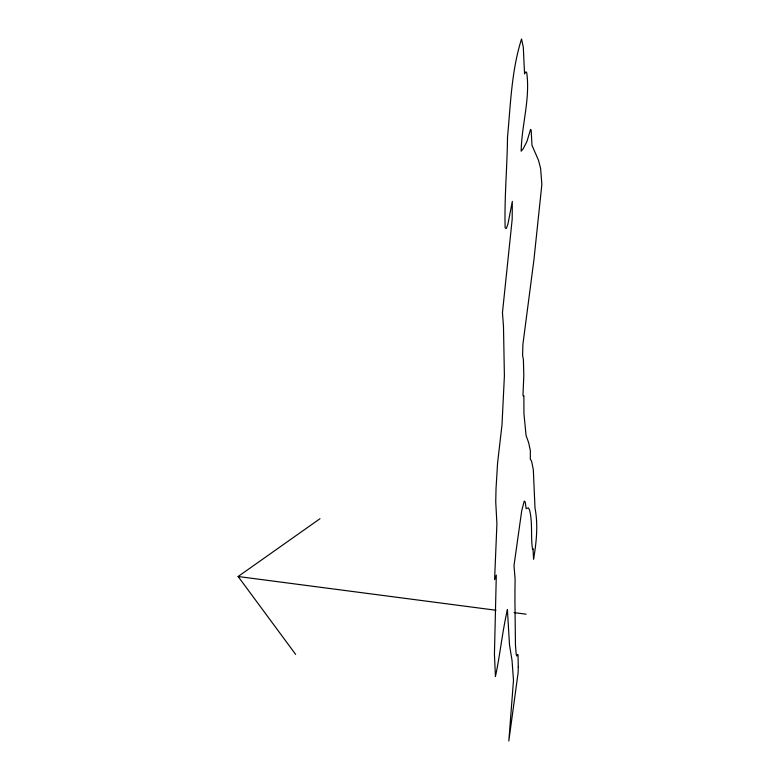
<?xml version="1.0" encoding="UTF-8"?>
<svg xmlns="http://www.w3.org/2000/svg" width="780" height="780" viewBox="0 0 780 780"><rect width="100%" height="100%" fill="white"/><g stroke="black" fill="none" stroke-linecap="round" stroke-linejoin="round"><path stroke-width="1.17" d="M295.63 654.371L238.134 576.508L319.985 518.719M238.134 576.508L495.953 610.243M514.03 612.612L526.081 614.182M518.261 666.764L518.135 672.545L508.823 741L513.493 680.248L512.041 660.533L509.496 644.836L507.409 609.57C502.33 631.663 500.156 654.517 495.427 676.553L494.432 654.215L496.304 575.084L494.588 579.716L496.918 523.936L495.739 501.891L496.022 488.68L497.601 462.803L501.998 424.876L504.397 375.931L503.48 326.42L502.457 312.663L512.177 219.375L512.323 201.367L507.897 224.24L506.269 228.52L505.138 227.867C504.319 197.915 507.185 167.466 507.507 137.319C510.568 104.501 511.505 70.541 521.537 39L523.302 47.209L524.54 73.934L525.886 71.77L526.734 72.735C530.351 98.855 521.615 125.053 521.167 151.193L523.224 148.707L526.978 141.365L530.556 129.402L531.16 130.084L531.989 145.314L538.512 160.319L540.599 168.402L541.866 184.363L533.9 260.072L522.902 344.37L522.59 355.67L523.38 359.375L523.819 375.307L522.98 395.177L523.331 396.045L523.867 395.606L523.946 413.654L526.071 435.542L528.645 442.65L530.361 450.587L530.303 459.04L531.648 461.331L533.335 469.882L534.992 507.985C538.278 524.842 536.435 542.353 533.559 559.201L533.023 548.613L532.574 549.539C530.517 536.562 532.837 522.902 529.532 509.896L528.313 507.868L526.139 508.677L525.213 501.959L524.228 501.043L521.693 510.89L514 565.578L515.112 579.082L514.937 590.577A349.889 20.904 -82.5 0 1 514.927 600.395L515.463 645.05L516.184 654.293L516.701 656.058L517.803 654.44L518.047 655.746L518.261 666.764"/></g></svg>
